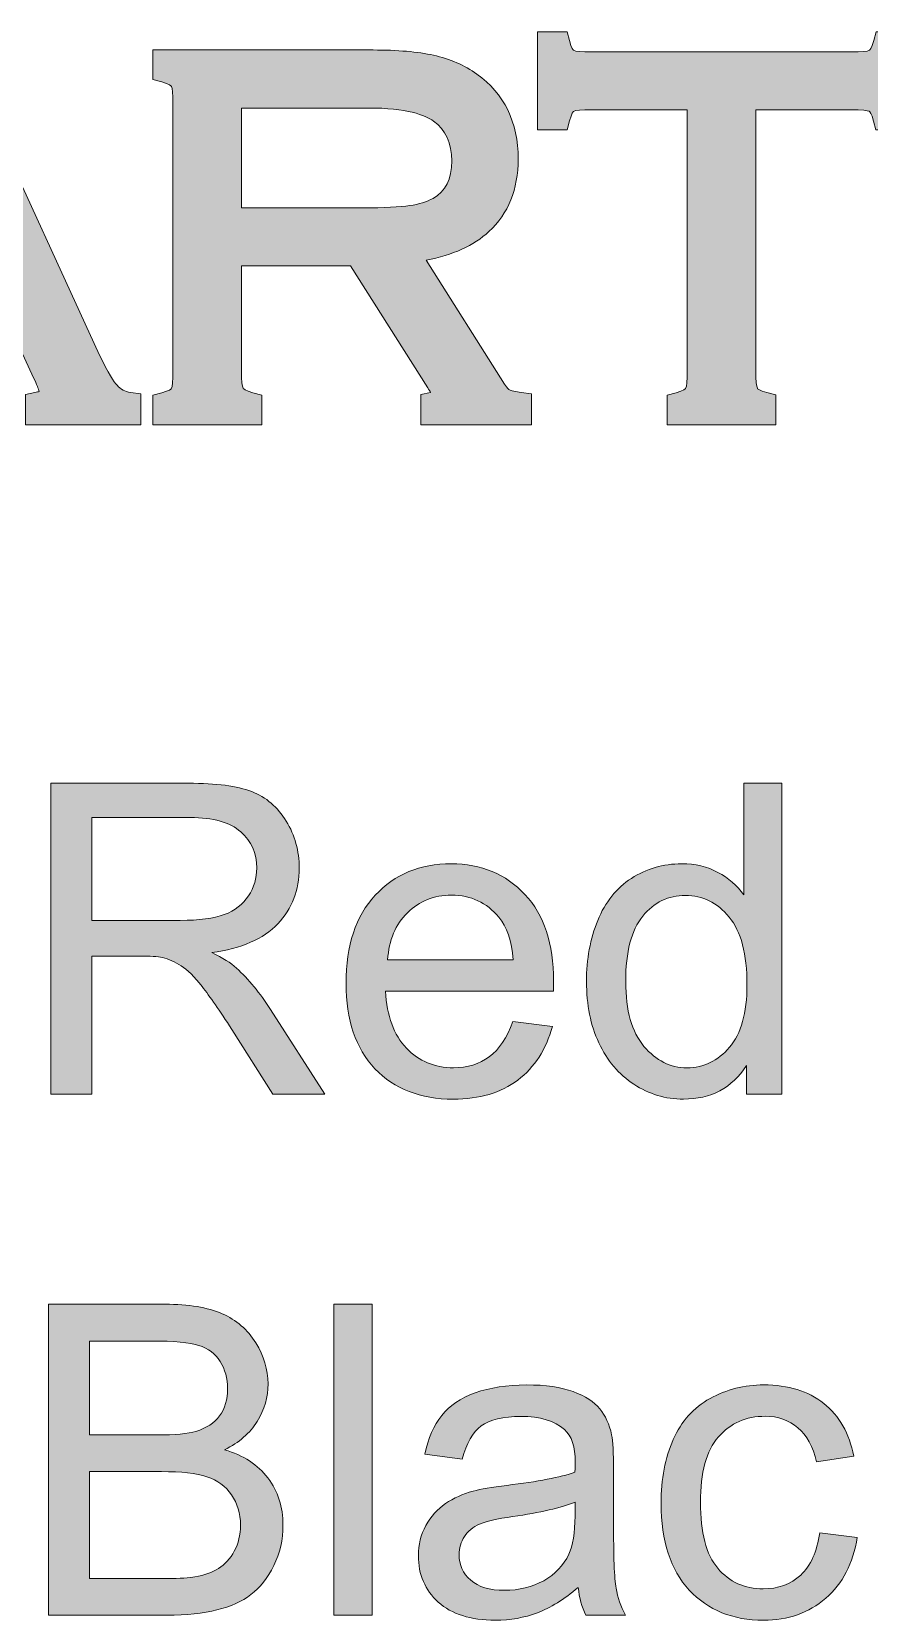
# Model space of a CAD drawing. Header units: inches. Extents: x 1117 to 1992, y -2324 to -585.
# Drawn here: x 1560.89 to 1578.39, y -1661.68 to -1628.5 of the extents above; entities that cross this region are included whole.
import ezdxf

# ---------------------------------------------------------------- set-up
doc = ezdxf.new("R2010")
doc.units = ezdxf.units.IN
doc.header["$MEASUREMENT"] = 0
doc.layers.add('Layer 1', color=7, linetype='Continuous')

# ---------------------------------------------------------------- blocks, each defined once
blk = doc.blocks.new('block 243')
at = {"layer": 'Layer 1', "true_color": 0x010101}
h = blk.add_hatch(color=18, dxfattribs=at)
h.dxf.hatch_style = 2
edge = h.paths.add_edge_path()
edge.add_spline(control_points=[(1578.479, -1628.685), (1578.436, -1628.848), (1578.393, -1628.884), (1578.392, -1628.884), (1578.392, -1628.885), (1578.341, -1628.918), (1578.158, -1628.918), (1578.158, -1628.918), (1572.445, -1628.918), (1572.445, -1628.918), (1572.262, -1628.918), (1572.211, -1628.885), (1572.21, -1628.884), (1572.21, -1628.884), (1572.167, -1628.848), (1572.124, -1628.685), (1572.124, -1628.685), (1572.075, -1628.499), (1572.075, -1628.499), (1572.075, -1628.499), (1571.456, -1628.499), (1571.456, -1628.499), (1571.456, -1628.499), (1571.456, -1630.55), (1571.456, -1630.55), (1571.456, -1630.55), (1572.076, -1630.55), (1572.076, -1630.55), (1572.076, -1630.55), (1572.125, -1630.362), (1572.125, -1630.362), (1572.167, -1630.201), (1572.209, -1630.164), (1572.209, -1630.164), (1572.21, -1630.164), (1572.26, -1630.131), (1572.445, -1630.131), (1572.445, -1630.131), (1574.584, -1630.131), (1574.584, -1630.131), (1574.584, -1630.131), (1574.584, -1635.718), (1574.584, -1635.718), (1574.584, -1635.901), (1574.548, -1635.951), (1574.548, -1635.951), (1574.548, -1635.951), (1574.513, -1635.996), (1574.351, -1636.039), (1574.351, -1636.039), (1574.165, -1636.088), (1574.165, -1636.088), (1574.165, -1636.088), (1574.165, -1636.707), (1574.165, -1636.707), (1574.165, -1636.707), (1576.438, -1636.707), (1576.438, -1636.707), (1576.438, -1636.707), (1576.438, -1636.087), (1576.438, -1636.087), (1576.438, -1636.087), (1576.25, -1636.038), (1576.25, -1636.038), (1576.09, -1635.997), (1576.055, -1635.955), (1576.054, -1635.955), (1576.054, -1635.955), (1576.019, -1635.903), (1576.019, -1635.718), (1576.019, -1635.718), (1576.019, -1630.131), (1576.019, -1630.131), (1576.019, -1630.131), (1578.158, -1630.131), (1578.158, -1630.131), (1578.341, -1630.131), (1578.392, -1630.166), (1578.393, -1630.166), (1578.394, -1630.167), (1578.437, -1630.201), (1578.478, -1630.364), (1578.478, -1630.364), (1578.527, -1630.55), (1578.527, -1630.55), (1578.527, -1630.55), (1579.147, -1630.55), (1579.147, -1630.55), (1579.147, -1630.55), (1579.147, -1628.499), (1579.147, -1628.499), (1579.147, -1628.499), (1578.528, -1628.499), (1578.528, -1628.499), (1578.528, -1628.499), (1578.479, -1628.685), (1578.479, -1628.685)], knot_values=[0, 0, 0, 0, 1, 1, 1, 2, 2, 2, 3, 3, 3, 4, 4, 4, 5, 5, 5, 6, 6, 6, 7, 7, 7, 8, 8, 8, 9, 9, 9, 10, 10, 10, 11, 11, 11, 12, 12, 12, 13, 13, 13, 14, 14, 14, 15, 15, 15, 16, 16, 16, 17, 17, 17, 18, 18, 18, 19, 19, 19, 20, 20, 20, 21, 21, 21, 22, 22, 22, 23, 23, 23, 24, 24, 24, 25, 25, 25, 26, 26, 26, 27, 27, 27, 28, 28, 28, 29, 29, 29, 30, 30, 30, 31, 31, 31, 32, 32, 32, 32], degree=3, periodic=1)
h = blk.add_hatch(color=18, dxfattribs=at)
h.dxf.hatch_style = 2
edge = h.paths.add_edge_path()
edge.add_spline(control_points=[(1562.672, -1635.885), (1562.605, -1635.811), (1562.488, -1635.642), (1562.307, -1635.254), (1562.307, -1635.254), (1559.977, -1630.183), (1559.977, -1630.183), (1559.761, -1629.707), (1559.734, -1629.591), (1559.731, -1629.603), (1559.731, -1629.603), (1559.758, -1629.574), (1559.869, -1629.549), (1559.869, -1629.549), (1560.066, -1629.506), (1560.066, -1629.506), (1560.066, -1629.506), (1560.066, -1628.878), (1560.066, -1628.878), (1560.066, -1628.878), (1557.439, -1628.878), (1557.439, -1628.878), (1557.439, -1628.878), (1557.439, -1629.518), (1557.439, -1629.518), (1557.439, -1629.518), (1557.65, -1629.552), (1557.65, -1629.552), (1557.731, -1629.565), (1557.765, -1629.586), (1557.766, -1629.587), (1557.766, -1629.598), (1557.761, -1629.707), (1557.587, -1630.084), (1557.587, -1630.084), (1555.158, -1635.361), (1555.158, -1635.361), (1555.003, -1635.704), (1554.906, -1635.847), (1554.852, -1635.907), (1554.791, -1635.972), (1554.704, -1636.015), (1554.584, -1636.035), (1554.584, -1636.035), (1554.377, -1636.072), (1554.377, -1636.072), (1554.377, -1636.072), (1554.377, -1636.709), (1554.377, -1636.709), (1554.377, -1636.709), (1556.683, -1636.709), (1556.683, -1636.709), (1556.683, -1636.709), (1556.683, -1636.09), (1556.683, -1636.09), (1556.683, -1636.09), (1556.498, -1636.04), (1556.498, -1636.04), (1556.368, -1636.005), (1556.341, -1635.968), (1556.342, -1635.968), (1556.342, -1635.966), (1556.344, -1635.907), (1556.425, -1635.73), (1556.425, -1635.73), (1556.911, -1634.647), (1556.911, -1634.647), (1556.911, -1634.647), (1560.434, -1634.647), (1560.434, -1634.647), (1560.434, -1634.647), (1560.93, -1635.728), (1560.93, -1635.728), (1560.997, -1635.876), (1561.03, -1635.964), (1561.048, -1636.012), (1561.027, -1636.019), (1560.998, -1636.029), (1560.958, -1636.037), (1560.958, -1636.037), (1560.76, -1636.079), (1560.76, -1636.079), (1560.76, -1636.079), (1560.76, -1636.708), (1560.76, -1636.708), (1560.76, -1636.708), (1563.167, -1636.708), (1563.167, -1636.708), (1563.167, -1636.708), (1563.167, -1636.066), (1563.167, -1636.066), (1563.167, -1636.066), (1562.954, -1636.034), (1562.954, -1636.034), (1562.837, -1636.016), (1562.746, -1635.968), (1562.672, -1635.885)], knot_values=[0, 0, 0, 0, 1, 1, 1, 2, 2, 2, 3, 3, 3, 4, 4, 4, 5, 5, 5, 6, 6, 6, 7, 7, 7, 8, 8, 8, 9, 9, 9, 10, 10, 10, 11, 11, 11, 12, 12, 12, 13, 13, 13, 14, 14, 14, 15, 15, 15, 16, 16, 16, 17, 17, 17, 18, 18, 18, 19, 19, 19, 20, 20, 20, 21, 21, 21, 22, 22, 22, 23, 23, 23, 24, 24, 24, 25, 25, 25, 26, 26, 26, 27, 27, 27, 28, 28, 28, 29, 29, 29, 30, 30, 30, 31, 31, 31, 32, 32, 32, 32], degree=3, periodic=1)
h.paths.add_polyline_path([(1558.686, -1630.701), (1559.903, -1633.433), (1557.455, -1633.433)])
h = blk.add_hatch(color=18, dxfattribs=at)
h.dxf.hatch_style = 2
edge = h.paths.add_edge_path()
edge.add_spline(control_points=[(1570.869, -1635.979), (1570.862, -1635.975), (1570.825, -1635.951), (1570.765, -1635.86), (1570.765, -1635.86), (1569.133, -1633.269), (1569.133, -1633.269), (1569.683, -1633.167), (1570.122, -1632.968), (1570.442, -1632.673), (1570.846, -1632.3), (1571.052, -1631.791), (1571.052, -1631.158), (1571.052, -1630.386), (1570.761, -1629.788), (1570.189, -1629.384), (1569.932, -1629.2), (1569.626, -1629.067), (1569.283, -1628.99), (1568.955, -1628.917), (1568.53, -1628.88), (1568.021, -1628.88), (1568.021, -1628.88), (1563.42, -1628.88), (1563.42, -1628.88), (1563.42, -1628.88), (1563.42, -1629.499), (1563.42, -1629.499), (1563.42, -1629.499), (1563.607, -1629.548), (1563.607, -1629.548), (1563.77, -1629.591), (1563.805, -1629.634), (1563.805, -1629.635), (1563.805, -1629.635), (1563.839, -1629.685), (1563.839, -1629.869), (1563.839, -1629.869), (1563.839, -1635.719), (1563.839, -1635.719), (1563.839, -1635.904), (1563.804, -1635.956), (1563.804, -1635.956), (1563.804, -1635.957), (1563.768, -1635.999), (1563.608, -1636.04), (1563.608, -1636.04), (1563.42, -1636.088), (1563.42, -1636.088), (1563.42, -1636.088), (1563.42, -1636.709), (1563.42, -1636.709), (1563.42, -1636.709), (1565.694, -1636.709), (1565.694, -1636.709), (1565.694, -1636.709), (1565.694, -1636.089), (1565.694, -1636.089), (1565.694, -1636.089), (1565.507, -1636.04), (1565.507, -1636.04), (1565.345, -1635.998), (1565.311, -1635.954), (1565.31, -1635.953), (1565.31, -1635.953), (1565.274, -1635.902), (1565.274, -1635.719), (1565.274, -1635.719), (1565.274, -1633.39), (1565.274, -1633.39), (1565.274, -1633.39), (1567.551, -1633.39), (1567.551, -1633.39), (1567.551, -1633.39), (1569.164, -1635.939), (1569.164, -1635.939), (1569.188, -1635.977), (1569.208, -1636.01), (1569.223, -1636.036), (1569.222, -1636.036), (1569.221, -1636.036), (1569.219, -1636.037), (1569.219, -1636.037), (1569.02, -1636.078), (1569.02, -1636.078), (1569.02, -1636.078), (1569.02, -1636.708), (1569.02, -1636.708), (1569.02, -1636.708), (1571.334, -1636.708), (1571.334, -1636.708), (1571.334, -1636.708), (1571.334, -1636.062), (1571.334, -1636.062), (1571.334, -1636.062), (1571.116, -1636.033), (1571.116, -1636.033), (1570.927, -1636.009), (1570.875, -1635.982), (1570.869, -1635.979)], knot_values=[0, 0, 0, 0, 1, 1, 1, 2, 2, 2, 3, 3, 3, 4, 4, 4, 5, 5, 5, 6, 6, 6, 7, 7, 7, 8, 8, 8, 9, 9, 9, 10, 10, 10, 11, 11, 11, 12, 12, 12, 13, 13, 13, 14, 14, 14, 15, 15, 15, 16, 16, 16, 17, 17, 17, 18, 18, 18, 19, 19, 19, 20, 20, 20, 21, 21, 21, 22, 22, 22, 23, 23, 23, 24, 24, 24, 25, 25, 25, 26, 26, 26, 27, 27, 27, 28, 28, 28, 29, 29, 29, 30, 30, 30, 31, 31, 31, 32, 32, 32, 33, 33, 33, 33], degree=3, periodic=1)
edge = h.paths.add_edge_path()
edge.add_spline(control_points=[(1565.274, -1630.092), (1565.274, -1630.092), (1567.917, -1630.092), (1567.917, -1630.092), (1568.731, -1630.092), (1569.109, -1630.241), (1569.283, -1630.366), (1569.539, -1630.55), (1569.663, -1630.821), (1569.663, -1631.197), (1569.663, -1631.583), (1569.539, -1631.831), (1569.274, -1631.979), (1569.144, -1632.051), (1568.98, -1632.103), (1568.787, -1632.131), (1568.575, -1632.162), (1568.247, -1632.177), (1567.812, -1632.177), (1567.812, -1632.177), (1565.274, -1632.177), (1565.274, -1632.177), (1565.274, -1632.177), (1565.274, -1630.092), (1565.274, -1630.092), (1565.274, -1630.092), (1565.274, -1630.092), (1565.274, -1630.092)], knot_values=[0, 0, 0, 0, 1, 1, 1, 2, 2, 2, 3, 3, 3, 4, 4, 4, 5, 5, 5, 6, 6, 6, 7, 7, 7, 8, 8, 8, 9, 9, 9, 9], degree=3, periodic=1)
at = {"layer": 'Layer 1', "lineweight": 0}
for points, knots in [([(1578.479, -1628.685), (1578.436, -1628.848), (1578.393, -1628.884), (1578.392, -1628.884), (1578.392, -1628.885), (1578.341, -1628.918), (1578.158, -1628.918), (1578.158, -1628.918), (1572.445, -1628.918), (1572.445, -1628.918), (1572.262, -1628.918), (1572.211, -1628.885), (1572.21, -1628.884), (1572.21, -1628.884), (1572.167, -1628.848), (1572.124, -1628.685), (1572.124, -1628.685), (1572.075, -1628.499), (1572.075, -1628.499), (1572.075, -1628.499), (1571.456, -1628.499), (1571.456, -1628.499), (1571.456, -1628.499), (1571.456, -1630.55), (1571.456, -1630.55), (1571.456, -1630.55), (1572.076, -1630.55), (1572.076, -1630.55), (1572.076, -1630.55), (1572.125, -1630.362), (1572.125, -1630.362), (1572.167, -1630.201), (1572.209, -1630.164), (1572.209, -1630.164), (1572.21, -1630.164), (1572.26, -1630.131), (1572.445, -1630.131), (1572.445, -1630.131), (1574.584, -1630.131), (1574.584, -1630.131), (1574.584, -1630.131), (1574.584, -1635.718), (1574.584, -1635.718), (1574.584, -1635.901), (1574.548, -1635.951), (1574.548, -1635.951), (1574.548, -1635.951), (1574.513, -1635.996), (1574.351, -1636.039), (1574.351, -1636.039), (1574.165, -1636.088), (1574.165, -1636.088), (1574.165, -1636.088), (1574.165, -1636.707), (1574.165, -1636.707), (1574.165, -1636.707), (1576.438, -1636.707), (1576.438, -1636.707), (1576.438, -1636.707), (1576.438, -1636.087), (1576.438, -1636.087), (1576.438, -1636.087), (1576.25, -1636.038), (1576.25, -1636.038), (1576.09, -1635.997), (1576.055, -1635.955), (1576.054, -1635.955), (1576.054, -1635.955), (1576.019, -1635.903), (1576.019, -1635.718), (1576.019, -1635.718), (1576.019, -1630.131), (1576.019, -1630.131), (1576.019, -1630.131), (1578.158, -1630.131), (1578.158, -1630.131), (1578.341, -1630.131), (1578.392, -1630.166), (1578.393, -1630.166), (1578.394, -1630.167), (1578.437, -1630.201), (1578.478, -1630.364), (1578.478, -1630.364), (1578.527, -1630.55), (1578.527, -1630.55), (1578.527, -1630.55), (1579.147, -1630.55), (1579.147, -1630.55), (1579.147, -1630.55), (1579.147, -1628.499), (1579.147, -1628.499), (1579.147, -1628.499), (1578.528, -1628.499), (1578.528, -1628.499), (1578.528, -1628.499), (1578.479, -1628.685), (1578.479, -1628.685)], [0, 0, 0, 0, 1, 1, 1, 2, 2, 2, 3, 3, 3, 4, 4, 4, 5, 5, 5, 6, 6, 6, 7, 7, 7, 8, 8, 8, 9, 9, 9, 10, 10, 10, 11, 11, 11, 12, 12, 12, 13, 13, 13, 14, 14, 14, 15, 15, 15, 16, 16, 16, 17, 17, 17, 18, 18, 18, 19, 19, 19, 20, 20, 20, 21, 21, 21, 22, 22, 22, 23, 23, 23, 24, 24, 24, 25, 25, 25, 26, 26, 26, 27, 27, 27, 28, 28, 28, 29, 29, 29, 30, 30, 30, 31, 31, 31, 32, 32, 32, 32]), ([(1562.672, -1635.885), (1562.605, -1635.811), (1562.488, -1635.642), (1562.307, -1635.254), (1562.307, -1635.254), (1559.977, -1630.183), (1559.977, -1630.183), (1559.761, -1629.707), (1559.734, -1629.591), (1559.731, -1629.603), (1559.731, -1629.603), (1559.758, -1629.574), (1559.869, -1629.549), (1559.869, -1629.549), (1560.066, -1629.506), (1560.066, -1629.506), (1560.066, -1629.506), (1560.066, -1628.878), (1560.066, -1628.878), (1560.066, -1628.878), (1557.439, -1628.878), (1557.439, -1628.878), (1557.439, -1628.878), (1557.439, -1629.518), (1557.439, -1629.518), (1557.439, -1629.518), (1557.65, -1629.552), (1557.65, -1629.552), (1557.731, -1629.565), (1557.765, -1629.586), (1557.766, -1629.587), (1557.766, -1629.598), (1557.761, -1629.707), (1557.587, -1630.084), (1557.587, -1630.084), (1555.158, -1635.361), (1555.158, -1635.361), (1555.003, -1635.704), (1554.906, -1635.847), (1554.852, -1635.907), (1554.791, -1635.972), (1554.704, -1636.015), (1554.584, -1636.035), (1554.584, -1636.035), (1554.377, -1636.072), (1554.377, -1636.072), (1554.377, -1636.072), (1554.377, -1636.709), (1554.377, -1636.709), (1554.377, -1636.709), (1556.683, -1636.709), (1556.683, -1636.709), (1556.683, -1636.709), (1556.683, -1636.09), (1556.683, -1636.09), (1556.683, -1636.09), (1556.498, -1636.04), (1556.498, -1636.04), (1556.368, -1636.005), (1556.341, -1635.968), (1556.342, -1635.968), (1556.342, -1635.966), (1556.344, -1635.907), (1556.425, -1635.73), (1556.425, -1635.73), (1556.911, -1634.647), (1556.911, -1634.647), (1556.911, -1634.647), (1560.434, -1634.647), (1560.434, -1634.647), (1560.434, -1634.647), (1560.93, -1635.728), (1560.93, -1635.728), (1560.997, -1635.876), (1561.03, -1635.964), (1561.048, -1636.012), (1561.027, -1636.019), (1560.998, -1636.029), (1560.958, -1636.037), (1560.958, -1636.037), (1560.76, -1636.079), (1560.76, -1636.079), (1560.76, -1636.079), (1560.76, -1636.708), (1560.76, -1636.708), (1560.76, -1636.708), (1563.167, -1636.708), (1563.167, -1636.708), (1563.167, -1636.708), (1563.167, -1636.066), (1563.167, -1636.066), (1563.167, -1636.066), (1562.954, -1636.034), (1562.954, -1636.034), (1562.837, -1636.016), (1562.746, -1635.968), (1562.672, -1635.885)], [0, 0, 0, 0, 1, 1, 1, 2, 2, 2, 3, 3, 3, 4, 4, 4, 5, 5, 5, 6, 6, 6, 7, 7, 7, 8, 8, 8, 9, 9, 9, 10, 10, 10, 11, 11, 11, 12, 12, 12, 13, 13, 13, 14, 14, 14, 15, 15, 15, 16, 16, 16, 17, 17, 17, 18, 18, 18, 19, 19, 19, 20, 20, 20, 21, 21, 21, 22, 22, 22, 23, 23, 23, 24, 24, 24, 25, 25, 25, 26, 26, 26, 27, 27, 27, 28, 28, 28, 29, 29, 29, 30, 30, 30, 31, 31, 31, 32, 32, 32, 32]), ([(1570.869, -1635.979), (1570.862, -1635.975), (1570.825, -1635.951), (1570.765, -1635.86), (1570.765, -1635.86), (1569.133, -1633.269), (1569.133, -1633.269), (1569.683, -1633.167), (1570.122, -1632.968), (1570.442, -1632.673), (1570.846, -1632.3), (1571.052, -1631.791), (1571.052, -1631.158), (1571.052, -1630.386), (1570.761, -1629.788), (1570.189, -1629.384), (1569.932, -1629.2), (1569.626, -1629.067), (1569.283, -1628.99), (1568.955, -1628.917), (1568.53, -1628.88), (1568.021, -1628.88), (1568.021, -1628.88), (1563.42, -1628.88), (1563.42, -1628.88), (1563.42, -1628.88), (1563.42, -1629.499), (1563.42, -1629.499), (1563.42, -1629.499), (1563.607, -1629.548), (1563.607, -1629.548), (1563.77, -1629.591), (1563.805, -1629.634), (1563.805, -1629.635), (1563.805, -1629.635), (1563.839, -1629.685), (1563.839, -1629.869), (1563.839, -1629.869), (1563.839, -1635.719), (1563.839, -1635.719), (1563.839, -1635.904), (1563.804, -1635.956), (1563.804, -1635.956), (1563.804, -1635.957), (1563.768, -1635.999), (1563.608, -1636.04), (1563.608, -1636.04), (1563.42, -1636.088), (1563.42, -1636.088), (1563.42, -1636.088), (1563.42, -1636.709), (1563.42, -1636.709), (1563.42, -1636.709), (1565.694, -1636.709), (1565.694, -1636.709), (1565.694, -1636.709), (1565.694, -1636.089), (1565.694, -1636.089), (1565.694, -1636.089), (1565.507, -1636.04), (1565.507, -1636.04), (1565.345, -1635.998), (1565.311, -1635.954), (1565.31, -1635.953), (1565.31, -1635.953), (1565.274, -1635.902), (1565.274, -1635.719), (1565.274, -1635.719), (1565.274, -1633.39), (1565.274, -1633.39), (1565.274, -1633.39), (1567.551, -1633.39), (1567.551, -1633.39), (1567.551, -1633.39), (1569.164, -1635.939), (1569.164, -1635.939), (1569.188, -1635.977), (1569.208, -1636.01), (1569.223, -1636.036), (1569.222, -1636.036), (1569.221, -1636.036), (1569.219, -1636.037), (1569.219, -1636.037), (1569.02, -1636.078), (1569.02, -1636.078), (1569.02, -1636.078), (1569.02, -1636.708), (1569.02, -1636.708), (1569.02, -1636.708), (1571.334, -1636.708), (1571.334, -1636.708), (1571.334, -1636.708), (1571.334, -1636.062), (1571.334, -1636.062), (1571.334, -1636.062), (1571.116, -1636.033), (1571.116, -1636.033), (1570.927, -1636.009), (1570.875, -1635.982), (1570.869, -1635.979)], [0, 0, 0, 0, 1, 1, 1, 2, 2, 2, 3, 3, 3, 4, 4, 4, 5, 5, 5, 6, 6, 6, 7, 7, 7, 8, 8, 8, 9, 9, 9, 10, 10, 10, 11, 11, 11, 12, 12, 12, 13, 13, 13, 14, 14, 14, 15, 15, 15, 16, 16, 16, 17, 17, 17, 18, 18, 18, 19, 19, 19, 20, 20, 20, 21, 21, 21, 22, 22, 22, 23, 23, 23, 24, 24, 24, 25, 25, 25, 26, 26, 26, 27, 27, 27, 28, 28, 28, 29, 29, 29, 30, 30, 30, 31, 31, 31, 32, 32, 32, 33, 33, 33, 33]), ([(1565.274, -1630.092), (1565.274, -1630.092), (1567.917, -1630.092), (1567.917, -1630.092), (1568.731, -1630.092), (1569.109, -1630.241), (1569.283, -1630.366), (1569.539, -1630.55), (1569.663, -1630.821), (1569.663, -1631.197), (1569.663, -1631.583), (1569.539, -1631.831), (1569.274, -1631.979), (1569.144, -1632.051), (1568.98, -1632.103), (1568.787, -1632.131), (1568.575, -1632.162), (1568.247, -1632.177), (1567.812, -1632.177), (1567.812, -1632.177), (1565.274, -1632.177), (1565.274, -1632.177), (1565.274, -1632.177), (1565.274, -1630.092), (1565.274, -1630.092), (1565.274, -1630.092), (1565.274, -1630.092), (1565.274, -1630.092)], [0, 0, 0, 0, 1, 1, 1, 2, 2, 2, 3, 3, 3, 4, 4, 4, 5, 5, 5, 6, 6, 6, 7, 7, 7, 8, 8, 8, 9, 9, 9, 9])]:
    blk.add_open_spline(points, degree=3, knots=knots, dxfattribs=at)
blk = doc.blocks.new('block 244')
at = {"layer": 'Layer 1', "true_color": 0x010101}
h = blk.add_hatch(color=18, dxfattribs=at)
h.dxf.hatch_style = 2
edge = h.paths.add_edge_path()
edge.add_spline(control_points=[(1561.287, -1650.69), (1561.287, -1650.69), (1561.287, -1644.197), (1561.287, -1644.197), (1561.287, -1644.197), (1564.166, -1644.197), (1564.166, -1644.197), (1564.744, -1644.197), (1565.185, -1644.256), (1565.485, -1644.372), (1565.787, -1644.488), (1566.027, -1644.694), (1566.208, -1644.99), (1566.388, -1645.285), (1566.478, -1645.612), (1566.478, -1645.968), (1566.478, -1646.429), (1566.329, -1646.817), (1566.031, -1647.133), (1565.731, -1647.449), (1565.272, -1647.65), (1564.649, -1647.735), (1564.876, -1647.845), (1565.049, -1647.952), (1565.167, -1648.059), (1565.418, -1648.289), (1565.656, -1648.578), (1565.88, -1648.923), (1565.88, -1648.923), (1567.01, -1650.69), (1567.01, -1650.69), (1567.01, -1650.69), (1565.929, -1650.69), (1565.929, -1650.69), (1565.929, -1650.69), (1565.069, -1649.339), (1565.069, -1649.339), (1564.818, -1648.949), (1564.611, -1648.651), (1564.449, -1648.445), (1564.287, -1648.238), (1564.141, -1648.093), (1564.013, -1648.011), (1563.885, -1647.928), (1563.755, -1647.872), (1563.622, -1647.838), (1563.524, -1647.817), (1563.364, -1647.807), (1563.143, -1647.807), (1563.143, -1647.807), (1562.147, -1647.807), (1562.147, -1647.807), (1562.147, -1647.807), (1562.147, -1650.69), (1562.147, -1650.69), (1562.147, -1650.69), (1561.287, -1650.69), (1561.287, -1650.69), (1561.287, -1650.69), (1561.287, -1650.69), (1561.287, -1650.69)], knot_values=[0, 0, 0, 0, 1, 1, 1, 2, 2, 2, 3, 3, 3, 4, 4, 4, 5, 5, 5, 6, 6, 6, 7, 7, 7, 8, 8, 8, 9, 9, 9, 10, 10, 10, 11, 11, 11, 12, 12, 12, 13, 13, 13, 14, 14, 14, 15, 15, 15, 16, 16, 16, 17, 17, 17, 18, 18, 18, 19, 19, 19, 20, 20, 20, 20], degree=3, periodic=1)
edge = h.paths.add_edge_path()
edge.add_spline(control_points=[(1562.145, -1647.063), (1562.145, -1647.063), (1563.992, -1647.063), (1563.992, -1647.063), (1564.385, -1647.063), (1564.692, -1647.022), (1564.913, -1646.941), (1565.135, -1646.86), (1565.303, -1646.729), (1565.418, -1646.551), (1565.533, -1646.373), (1565.591, -1646.178), (1565.591, -1645.969), (1565.591, -1645.662), (1565.479, -1645.41), (1565.256, -1645.212), (1565.033, -1645.014), (1564.681, -1644.915), (1564.2, -1644.915), (1564.2, -1644.915), (1562.145, -1644.915), (1562.145, -1644.915), (1562.145, -1644.915), (1562.145, -1647.063), (1562.145, -1647.063), (1562.145, -1647.063), (1562.145, -1647.063), (1562.145, -1647.063)], knot_values=[0, 0, 0, 0, 1, 1, 1, 2, 2, 2, 3, 3, 3, 4, 4, 4, 5, 5, 5, 6, 6, 6, 7, 7, 7, 8, 8, 8, 9, 9, 9, 9], degree=3, periodic=1)
h = blk.add_hatch(color=18, dxfattribs=at)
h.dxf.hatch_style = 2
edge = h.paths.add_edge_path()
edge.add_spline(control_points=[(1575.819, -1650.69), (1575.819, -1650.69), (1575.819, -1650.096), (1575.819, -1650.096), (1575.52, -1650.563), (1575.081, -1650.796), (1574.503, -1650.796), (1574.128, -1650.796), (1573.783, -1650.693), (1573.469, -1650.485), (1573.153, -1650.279), (1572.911, -1649.991), (1572.738, -1649.62), (1572.565, -1649.249), (1572.479, -1648.823), (1572.479, -1648.342), (1572.479, -1647.873), (1572.558, -1647.447), (1572.714, -1647.064), (1572.87, -1646.682), (1573.105, -1646.389), (1573.418, -1646.185), (1573.731, -1645.982), (1574.081, -1645.88), (1574.468, -1645.88), (1574.752, -1645.88), (1575.004, -1645.939), (1575.225, -1646.059), (1575.446, -1646.179), (1575.626, -1646.334), (1575.766, -1646.527), (1575.766, -1646.527), (1575.766, -1644.197), (1575.766, -1644.197), (1575.766, -1644.197), (1576.558, -1644.197), (1576.558, -1644.197), (1576.558, -1644.197), (1576.558, -1650.69), (1576.558, -1650.69), (1576.558, -1650.69), (1575.819, -1650.69), (1575.819, -1650.69), (1575.819, -1650.69), (1575.819, -1650.69), (1575.819, -1650.69)], knot_values=[0, 0, 0, 0, 1, 1, 1, 2, 2, 2, 3, 3, 3, 4, 4, 4, 5, 5, 5, 6, 6, 6, 7, 7, 7, 8, 8, 8, 9, 9, 9, 10, 10, 10, 11, 11, 11, 12, 12, 12, 13, 13, 13, 14, 14, 14, 15, 15, 15, 15], degree=3, periodic=1)
edge = h.paths.add_edge_path()
edge.add_spline(control_points=[(1573.299, -1648.343), (1573.299, -1648.945), (1573.426, -1649.395), (1573.68, -1649.694), (1573.934, -1649.992), (1574.233, -1650.141), (1574.579, -1650.141), (1574.927, -1650.141), (1575.223, -1649.999), (1575.467, -1649.714), (1575.71, -1649.429), (1575.832, -1648.994), (1575.832, -1648.41), (1575.832, -1647.766), (1575.708, -1647.293), (1575.46, -1646.992), (1575.212, -1646.691), (1574.906, -1646.54), (1574.544, -1646.54), (1574.19, -1646.54), (1573.893, -1646.685), (1573.655, -1646.974), (1573.417, -1647.263), (1573.299, -1647.72), (1573.299, -1648.343)], knot_values=[0, 0, 0, 0, 1, 1, 1, 2, 2, 2, 3, 3, 3, 4, 4, 4, 5, 5, 5, 6, 6, 6, 7, 7, 7, 8, 8, 8, 8], degree=3, periodic=1)
h = blk.add_hatch(color=18, dxfattribs=at)
h.dxf.hatch_style = 2
edge = h.paths.add_edge_path()
edge.add_spline(control_points=[(1570.942, -1649.175), (1570.942, -1649.175), (1571.766, -1649.277), (1571.766, -1649.277), (1571.636, -1649.758), (1571.395, -1650.132), (1571.044, -1650.397), (1570.693, -1650.664), (1570.243, -1650.797), (1569.697, -1650.797), (1569.009, -1650.797), (1568.464, -1650.584), (1568.061, -1650.16), (1567.657, -1649.737), (1567.456, -1649.143), (1567.456, -1648.378), (1567.456, -1647.587), (1567.659, -1646.972), (1568.067, -1646.535), (1568.474, -1646.098), (1569.003, -1645.88), (1569.653, -1645.88), (1570.282, -1645.88), (1570.795, -1646.094), (1571.194, -1646.522), (1571.593, -1646.95), (1571.791, -1647.552), (1571.791, -1648.329), (1571.791, -1648.376), (1571.79, -1648.447), (1571.787, -1648.542), (1571.787, -1648.542), (1568.279, -1648.542), (1568.279, -1648.542), (1568.308, -1649.059), (1568.455, -1649.454), (1568.718, -1649.729), (1568.98, -1650.004), (1569.308, -1650.141), (1569.701, -1650.141), (1569.993, -1650.141), (1570.242, -1650.064), (1570.449, -1649.911), (1570.656, -1649.757), (1570.821, -1649.512), (1570.942, -1649.175)], knot_values=[0, 0, 0, 0, 1, 1, 1, 2, 2, 2, 3, 3, 3, 4, 4, 4, 5, 5, 5, 6, 6, 6, 7, 7, 7, 8, 8, 8, 9, 9, 9, 10, 10, 10, 11, 11, 11, 12, 12, 12, 13, 13, 13, 14, 14, 14, 15, 15, 15, 15], degree=3, periodic=1)
edge = h.paths.add_edge_path()
edge.add_spline(control_points=[(1568.325, -1647.887), (1568.325, -1647.887), (1570.95, -1647.887), (1570.95, -1647.887), (1570.915, -1647.491), (1570.814, -1647.194), (1570.649, -1646.997), (1570.394, -1646.689), (1570.066, -1646.536), (1569.66, -1646.536), (1569.295, -1646.536), (1568.987, -1646.658), (1568.738, -1646.903), (1568.489, -1647.148), (1568.351, -1647.476), (1568.325, -1647.887)], knot_values=[0, 0, 0, 0, 1, 1, 1, 2, 2, 2, 3, 3, 3, 4, 4, 4, 5, 5, 5, 5], degree=3, periodic=1)
h = blk.add_hatch(color=18, dxfattribs=at)
h.dxf.hatch_style = 2
edge = h.paths.add_edge_path()
edge.add_spline(control_points=[(1561.238, -1661.575), (1561.238, -1661.575), (1561.238, -1655.082), (1561.238, -1655.082), (1561.238, -1655.082), (1563.673, -1655.082), (1563.673, -1655.082), (1564.169, -1655.082), (1564.567, -1655.148), (1564.867, -1655.279), (1565.167, -1655.41), (1565.402, -1655.613), (1565.571, -1655.886), (1565.741, -1656.159), (1565.827, -1656.445), (1565.827, -1656.743), (1565.827, -1657.021), (1565.751, -1657.282), (1565.6, -1657.528), (1565.449, -1657.773), (1565.223, -1657.971), (1564.918, -1658.121), (1565.31, -1658.237), (1565.612, -1658.433), (1565.823, -1658.71), (1566.034, -1658.988), (1566.139, -1659.316), (1566.139, -1659.694), (1566.139, -1659.998), (1566.075, -1660.281), (1565.947, -1660.542), (1565.818, -1660.803), (1565.66, -1661.005), (1565.47, -1661.146), (1565.282, -1661.288), (1565.045, -1661.395), (1564.759, -1661.467), (1564.474, -1661.539), (1564.125, -1661.576), (1563.712, -1661.576), (1563.712, -1661.576), (1561.237, -1661.576), (1561.237, -1661.576), (1561.237, -1661.576), (1561.237, -1661.575), (1561.237, -1661.575), (1561.237, -1661.575), (1561.238, -1661.575), (1561.238, -1661.575)], knot_values=[0, 0, 0, 0, 1, 1, 1, 2, 2, 2, 3, 3, 3, 4, 4, 4, 5, 5, 5, 6, 6, 6, 7, 7, 7, 8, 8, 8, 9, 9, 9, 10, 10, 10, 11, 11, 11, 12, 12, 12, 13, 13, 13, 14, 14, 14, 15, 15, 15, 16, 16, 16, 16], degree=3, periodic=1)
edge = h.paths.add_edge_path()
edge.add_spline(control_points=[(1562.097, -1657.811), (1562.097, -1657.811), (1563.501, -1657.811), (1563.501, -1657.811), (1563.881, -1657.811), (1564.155, -1657.785), (1564.32, -1657.736), (1564.538, -1657.67), (1564.703, -1657.563), (1564.814, -1657.412), (1564.924, -1657.261), (1564.98, -1657.073), (1564.98, -1656.845), (1564.98, -1656.63), (1564.929, -1656.44), (1564.826, -1656.276), (1564.723, -1656.112), (1564.575, -1656.001), (1564.382, -1655.94), (1564.191, -1655.879), (1563.861, -1655.849), (1563.394, -1655.849), (1563.394, -1655.849), (1562.097, -1655.849), (1562.097, -1655.849), (1562.097, -1655.849), (1562.097, -1657.811), (1562.097, -1657.811), (1562.097, -1657.811), (1562.097, -1657.811), (1562.097, -1657.811)], knot_values=[0, 0, 0, 0, 1, 1, 1, 2, 2, 2, 3, 3, 3, 4, 4, 4, 5, 5, 5, 6, 6, 6, 7, 7, 7, 8, 8, 8, 9, 9, 9, 10, 10, 10, 10], degree=3, periodic=1)
edge = h.paths.add_edge_path()
edge.add_spline(control_points=[(1562.097, -1660.809), (1562.097, -1660.809), (1563.714, -1660.809), (1563.714, -1660.809), (1563.992, -1660.809), (1564.186, -1660.799), (1564.299, -1660.778), (1564.496, -1660.742), (1564.662, -1660.683), (1564.794, -1660.601), (1564.927, -1660.518), (1565.037, -1660.398), (1565.122, -1660.24), (1565.208, -1660.082), (1565.251, -1659.9), (1565.251, -1659.693), (1565.251, -1659.45), (1565.188, -1659.24), (1565.065, -1659.062), (1564.942, -1658.883), (1564.769, -1658.758), (1564.549, -1658.686), (1564.329, -1658.613), (1564.012, -1658.577), (1563.599, -1658.577), (1563.599, -1658.577), (1562.097, -1658.577), (1562.097, -1658.577), (1562.097, -1658.577), (1562.097, -1660.809), (1562.097, -1660.809), (1562.097, -1660.809), (1562.097, -1660.809), (1562.097, -1660.809)], knot_values=[0, 0, 0, 0, 1, 1, 1, 2, 2, 2, 3, 3, 3, 4, 4, 4, 5, 5, 5, 6, 6, 6, 7, 7, 7, 8, 8, 8, 9, 9, 9, 10, 10, 10, 11, 11, 11, 11], degree=3, periodic=1)
h = blk.add_hatch(color=18, dxfattribs=at)
h.dxf.hatch_style = 2
h.paths.add_polyline_path([(1567.203, -1661.575), (1567.203, -1655.082), (1568.001, -1655.082), (1568.001, -1661.575), (1567.203, -1661.575)])
h = blk.add_hatch(color=18, dxfattribs=at)
h.dxf.hatch_style = 2
edge = h.paths.add_edge_path()
edge.add_spline(control_points=[(1572.306, -1660.995), (1572.011, -1661.246), (1571.726, -1661.423), (1571.454, -1661.527), (1571.181, -1661.63), (1570.887, -1661.681), (1570.575, -1661.681), (1570.058, -1661.681), (1569.661, -1661.555), (1569.383, -1661.303), (1569.106, -1661.05), (1568.967, -1660.728), (1568.967, -1660.334), (1568.967, -1660.105), (1569.018, -1659.895), (1569.124, -1659.704), (1569.228, -1659.514), (1569.366, -1659.36), (1569.535, -1659.245), (1569.705, -1659.131), (1569.896, -1659.044), (1570.109, -1658.984), (1570.265, -1658.943), (1570.502, -1658.903), (1570.818, -1658.864), (1571.461, -1658.787), (1571.935, -1658.696), (1572.239, -1658.59), (1572.242, -1658.48), (1572.245, -1658.412), (1572.245, -1658.382), (1572.245, -1658.058), (1572.169, -1657.829), (1572.018, -1657.696), (1571.814, -1657.515), (1571.512, -1657.425), (1571.11, -1657.425), (1570.735, -1657.425), (1570.458, -1657.491), (1570.28, -1657.623), (1570.101, -1657.754), (1569.969, -1657.987), (1569.883, -1658.32), (1569.883, -1658.32), (1569.104, -1658.214), (1569.104, -1658.214), (1569.175, -1657.881), (1569.291, -1657.611), (1569.454, -1657.406), (1569.616, -1657.201), (1569.851, -1657.043), (1570.157, -1656.932), (1570.464, -1656.821), (1570.821, -1656.766), (1571.225, -1656.766), (1571.626, -1656.766), (1571.953, -1656.813), (1572.204, -1656.907), (1572.455, -1657.002), (1572.638, -1657.12), (1572.756, -1657.264), (1572.874, -1657.407), (1572.957, -1657.588), (1573.004, -1657.806), (1573.031, -1657.943), (1573.044, -1658.187), (1573.044, -1658.542), (1573.044, -1658.542), (1573.044, -1659.605), (1573.044, -1659.605), (1573.044, -1660.346), (1573.061, -1660.815), (1573.096, -1661.01), (1573.13, -1661.207), (1573.196, -1661.396), (1573.297, -1661.576), (1573.297, -1661.576), (1572.465, -1661.576), (1572.465, -1661.576), (1572.383, -1661.41), (1572.33, -1661.216), (1572.306, -1660.995)], knot_values=[0, 0, 0, 0, 1, 1, 1, 2, 2, 2, 3, 3, 3, 4, 4, 4, 5, 5, 5, 6, 6, 6, 7, 7, 7, 8, 8, 8, 9, 9, 9, 10, 10, 10, 11, 11, 11, 12, 12, 12, 13, 13, 13, 14, 14, 14, 15, 15, 15, 16, 16, 16, 17, 17, 17, 18, 18, 18, 19, 19, 19, 20, 20, 20, 21, 21, 21, 22, 22, 22, 23, 23, 23, 24, 24, 24, 25, 25, 25, 26, 26, 26, 27, 27, 27, 27], degree=3, periodic=1)
edge = h.paths.add_edge_path()
edge.add_spline(control_points=[(1572.24, -1659.214), (1571.951, -1659.333), (1571.516, -1659.433), (1570.938, -1659.516), (1570.61, -1659.563), (1570.378, -1659.617), (1570.242, -1659.675), (1570.107, -1659.734), (1570.002, -1659.821), (1569.928, -1659.934), (1569.854, -1660.048), (1569.817, -1660.174), (1569.817, -1660.312), (1569.817, -1660.525), (1569.898, -1660.702), (1570.06, -1660.844), (1570.221, -1660.986), (1570.456, -1661.057), (1570.766, -1661.057), (1571.073, -1661.057), (1571.346, -1660.99), (1571.585, -1660.856), (1571.824, -1660.721), (1572, -1660.538), (1572.111, -1660.304), (1572.197, -1660.124), (1572.24, -1659.858), (1572.24, -1659.507), (1572.24, -1659.507), (1572.24, -1659.214), (1572.24, -1659.214), (1572.24, -1659.214), (1572.24, -1659.214), (1572.24, -1659.214)], knot_values=[0, 0, 0, 0, 1, 1, 1, 2, 2, 2, 3, 3, 3, 4, 4, 4, 5, 5, 5, 6, 6, 6, 7, 7, 7, 8, 8, 8, 9, 9, 9, 10, 10, 10, 11, 11, 11, 11], degree=3, periodic=1)
h = blk.add_hatch(color=18, dxfattribs=at)
h.dxf.hatch_style = 2
edge = h.paths.add_edge_path()
edge.add_spline(control_points=[(1577.351, -1659.853), (1577.351, -1659.853), (1578.135, -1659.954), (1578.135, -1659.954), (1578.049, -1660.494), (1577.83, -1660.917), (1577.477, -1661.223), (1577.124, -1661.529), (1576.691, -1661.682), (1576.177, -1661.682), (1575.533, -1661.682), (1575.016, -1661.471), (1574.625, -1661.051), (1574.235, -1660.63), (1574.038, -1660.028), (1574.038, -1659.241), (1574.038, -1658.734), (1574.122, -1658.289), (1574.29, -1657.908), (1574.46, -1657.527), (1574.715, -1657.241), (1575.06, -1657.051), (1575.404, -1656.861), (1575.778, -1656.765), (1576.183, -1656.765), (1576.693, -1656.765), (1577.111, -1656.894), (1577.436, -1657.153), (1577.761, -1657.411), (1577.97, -1657.778), (1578.061, -1658.254), (1578.061, -1658.254), (1577.286, -1658.373), (1577.286, -1658.373), (1577.212, -1658.057), (1577.081, -1657.82), (1576.894, -1657.66), (1576.707, -1657.501), (1576.479, -1657.421), (1576.214, -1657.421), (1575.813, -1657.421), (1575.486, -1657.564), (1575.236, -1657.853), (1574.984, -1658.14), (1574.859, -1658.596), (1574.859, -1659.22), (1574.859, -1659.851), (1574.98, -1660.311), (1575.222, -1660.596), (1575.465, -1660.883), (1575.78, -1661.027), (1576.17, -1661.027), (1576.484, -1661.027), (1576.745, -1660.93), (1576.955, -1660.739), (1577.162, -1660.546), (1577.295, -1660.251), (1577.351, -1659.853)], knot_values=[0, 0, 0, 0, 1, 1, 1, 2, 2, 2, 3, 3, 3, 4, 4, 4, 5, 5, 5, 6, 6, 6, 7, 7, 7, 8, 8, 8, 9, 9, 9, 10, 10, 10, 11, 11, 11, 12, 12, 12, 13, 13, 13, 14, 14, 14, 15, 15, 15, 16, 16, 16, 17, 17, 17, 18, 18, 18, 19, 19, 19, 19], degree=3, periodic=1)
at = {"layer": 'Layer 1', "lineweight": 0}
blk.add_lwpolyline([(1567.203, -1661.575), (1567.203, -1655.082), (1568.001, -1655.082), (1568.001, -1661.575), (1567.203, -1661.575), (1567.203, -1661.575)], dxfattribs=at)
for points, knots in [([(1561.287, -1650.69), (1561.287, -1650.69), (1561.287, -1644.197), (1561.287, -1644.197), (1561.287, -1644.197), (1564.166, -1644.197), (1564.166, -1644.197), (1564.744, -1644.197), (1565.185, -1644.256), (1565.485, -1644.372), (1565.787, -1644.488), (1566.027, -1644.694), (1566.208, -1644.99), (1566.388, -1645.285), (1566.478, -1645.612), (1566.478, -1645.968), (1566.478, -1646.429), (1566.329, -1646.817), (1566.031, -1647.133), (1565.731, -1647.449), (1565.272, -1647.65), (1564.649, -1647.735), (1564.876, -1647.845), (1565.049, -1647.952), (1565.167, -1648.059), (1565.418, -1648.289), (1565.656, -1648.578), (1565.88, -1648.923), (1565.88, -1648.923), (1567.01, -1650.69), (1567.01, -1650.69), (1567.01, -1650.69), (1565.929, -1650.69), (1565.929, -1650.69), (1565.929, -1650.69), (1565.069, -1649.339), (1565.069, -1649.339), (1564.818, -1648.949), (1564.611, -1648.651), (1564.449, -1648.445), (1564.287, -1648.238), (1564.141, -1648.093), (1564.013, -1648.011), (1563.885, -1647.928), (1563.755, -1647.872), (1563.622, -1647.838), (1563.524, -1647.817), (1563.364, -1647.807), (1563.143, -1647.807), (1563.143, -1647.807), (1562.147, -1647.807), (1562.147, -1647.807), (1562.147, -1647.807), (1562.147, -1650.69), (1562.147, -1650.69), (1562.147, -1650.69), (1561.287, -1650.69), (1561.287, -1650.69), (1561.287, -1650.69), (1561.287, -1650.69), (1561.287, -1650.69)], [0, 0, 0, 0, 1, 1, 1, 2, 2, 2, 3, 3, 3, 4, 4, 4, 5, 5, 5, 6, 6, 6, 7, 7, 7, 8, 8, 8, 9, 9, 9, 10, 10, 10, 11, 11, 11, 12, 12, 12, 13, 13, 13, 14, 14, 14, 15, 15, 15, 16, 16, 16, 17, 17, 17, 18, 18, 18, 19, 19, 19, 20, 20, 20, 20]), ([(1575.819, -1650.69), (1575.819, -1650.69), (1575.819, -1650.096), (1575.819, -1650.096), (1575.52, -1650.563), (1575.081, -1650.796), (1574.503, -1650.796), (1574.128, -1650.796), (1573.783, -1650.693), (1573.469, -1650.485), (1573.153, -1650.279), (1572.911, -1649.991), (1572.738, -1649.62), (1572.565, -1649.249), (1572.479, -1648.823), (1572.479, -1648.342), (1572.479, -1647.873), (1572.558, -1647.447), (1572.714, -1647.064), (1572.87, -1646.682), (1573.105, -1646.389), (1573.418, -1646.185), (1573.731, -1645.982), (1574.081, -1645.88), (1574.468, -1645.88), (1574.752, -1645.88), (1575.004, -1645.939), (1575.225, -1646.059), (1575.446, -1646.179), (1575.626, -1646.334), (1575.766, -1646.527), (1575.766, -1646.527), (1575.766, -1644.197), (1575.766, -1644.197), (1575.766, -1644.197), (1576.558, -1644.197), (1576.558, -1644.197), (1576.558, -1644.197), (1576.558, -1650.69), (1576.558, -1650.69), (1576.558, -1650.69), (1575.819, -1650.69), (1575.819, -1650.69), (1575.819, -1650.69), (1575.819, -1650.69), (1575.819, -1650.69)], [0, 0, 0, 0, 1, 1, 1, 2, 2, 2, 3, 3, 3, 4, 4, 4, 5, 5, 5, 6, 6, 6, 7, 7, 7, 8, 8, 8, 9, 9, 9, 10, 10, 10, 11, 11, 11, 12, 12, 12, 13, 13, 13, 14, 14, 14, 15, 15, 15, 15]), ([(1562.145, -1647.063), (1562.145, -1647.063), (1563.992, -1647.063), (1563.992, -1647.063), (1564.385, -1647.063), (1564.692, -1647.022), (1564.913, -1646.941), (1565.135, -1646.86), (1565.303, -1646.729), (1565.418, -1646.551), (1565.533, -1646.373), (1565.591, -1646.178), (1565.591, -1645.969), (1565.591, -1645.662), (1565.479, -1645.41), (1565.256, -1645.212), (1565.033, -1645.014), (1564.681, -1644.915), (1564.2, -1644.915), (1564.2, -1644.915), (1562.145, -1644.915), (1562.145, -1644.915), (1562.145, -1644.915), (1562.145, -1647.063), (1562.145, -1647.063), (1562.145, -1647.063), (1562.145, -1647.063), (1562.145, -1647.063)], [0, 0, 0, 0, 1, 1, 1, 2, 2, 2, 3, 3, 3, 4, 4, 4, 5, 5, 5, 6, 6, 6, 7, 7, 7, 8, 8, 8, 9, 9, 9, 9]), ([(1570.942, -1649.175), (1570.942, -1649.175), (1571.766, -1649.277), (1571.766, -1649.277), (1571.636, -1649.758), (1571.395, -1650.132), (1571.044, -1650.397), (1570.693, -1650.664), (1570.243, -1650.797), (1569.697, -1650.797), (1569.009, -1650.797), (1568.464, -1650.584), (1568.061, -1650.16), (1567.657, -1649.737), (1567.456, -1649.143), (1567.456, -1648.378), (1567.456, -1647.587), (1567.659, -1646.972), (1568.067, -1646.535), (1568.474, -1646.098), (1569.003, -1645.88), (1569.653, -1645.88), (1570.282, -1645.88), (1570.795, -1646.094), (1571.194, -1646.522), (1571.593, -1646.95), (1571.791, -1647.552), (1571.791, -1648.329), (1571.791, -1648.376), (1571.79, -1648.447), (1571.787, -1648.542), (1571.787, -1648.542), (1568.279, -1648.542), (1568.279, -1648.542), (1568.308, -1649.059), (1568.455, -1649.454), (1568.718, -1649.729), (1568.98, -1650.004), (1569.308, -1650.141), (1569.701, -1650.141), (1569.993, -1650.141), (1570.242, -1650.064), (1570.449, -1649.911), (1570.656, -1649.757), (1570.821, -1649.512), (1570.942, -1649.175)], [0, 0, 0, 0, 1, 1, 1, 2, 2, 2, 3, 3, 3, 4, 4, 4, 5, 5, 5, 6, 6, 6, 7, 7, 7, 8, 8, 8, 9, 9, 9, 10, 10, 10, 11, 11, 11, 12, 12, 12, 13, 13, 13, 14, 14, 14, 15, 15, 15, 15]), ([(1568.325, -1647.887), (1568.325, -1647.887), (1570.95, -1647.887), (1570.95, -1647.887), (1570.915, -1647.491), (1570.814, -1647.194), (1570.649, -1646.997), (1570.394, -1646.689), (1570.066, -1646.536), (1569.66, -1646.536), (1569.295, -1646.536), (1568.987, -1646.658), (1568.738, -1646.903), (1568.489, -1647.148), (1568.351, -1647.476), (1568.325, -1647.887)], [0, 0, 0, 0, 1, 1, 1, 2, 2, 2, 3, 3, 3, 4, 4, 4, 5, 5, 5, 5]), ([(1573.299, -1648.343), (1573.299, -1648.945), (1573.426, -1649.395), (1573.68, -1649.694), (1573.934, -1649.992), (1574.233, -1650.141), (1574.579, -1650.141), (1574.927, -1650.141), (1575.223, -1649.999), (1575.467, -1649.714), (1575.71, -1649.429), (1575.832, -1648.994), (1575.832, -1648.41), (1575.832, -1647.766), (1575.708, -1647.293), (1575.46, -1646.992), (1575.212, -1646.691), (1574.906, -1646.54), (1574.544, -1646.54), (1574.19, -1646.54), (1573.893, -1646.685), (1573.655, -1646.974), (1573.417, -1647.263), (1573.299, -1647.72), (1573.299, -1648.343)], [0, 0, 0, 0, 1, 1, 1, 2, 2, 2, 3, 3, 3, 4, 4, 4, 5, 5, 5, 6, 6, 6, 7, 7, 7, 8, 8, 8, 8]), ([(1561.238, -1661.575), (1561.238, -1661.575), (1561.238, -1655.082), (1561.238, -1655.082), (1561.238, -1655.082), (1563.673, -1655.082), (1563.673, -1655.082), (1564.169, -1655.082), (1564.567, -1655.148), (1564.867, -1655.279), (1565.167, -1655.41), (1565.402, -1655.613), (1565.571, -1655.886), (1565.741, -1656.159), (1565.827, -1656.445), (1565.827, -1656.743), (1565.827, -1657.021), (1565.751, -1657.282), (1565.6, -1657.528), (1565.449, -1657.773), (1565.223, -1657.971), (1564.918, -1658.121), (1565.31, -1658.237), (1565.612, -1658.433), (1565.823, -1658.71), (1566.034, -1658.988), (1566.139, -1659.316), (1566.139, -1659.694), (1566.139, -1659.998), (1566.075, -1660.281), (1565.947, -1660.542), (1565.818, -1660.803), (1565.66, -1661.005), (1565.47, -1661.146), (1565.282, -1661.288), (1565.045, -1661.395), (1564.759, -1661.467), (1564.474, -1661.539), (1564.125, -1661.576), (1563.712, -1661.576), (1563.712, -1661.576), (1561.237, -1661.576), (1561.237, -1661.576), (1561.237, -1661.576), (1561.237, -1661.575), (1561.237, -1661.575), (1561.237, -1661.575), (1561.238, -1661.575), (1561.238, -1661.575)], [0, 0, 0, 0, 1, 1, 1, 2, 2, 2, 3, 3, 3, 4, 4, 4, 5, 5, 5, 6, 6, 6, 7, 7, 7, 8, 8, 8, 9, 9, 9, 10, 10, 10, 11, 11, 11, 12, 12, 12, 13, 13, 13, 14, 14, 14, 15, 15, 15, 16, 16, 16, 16]), ([(1562.097, -1657.811), (1562.097, -1657.811), (1563.501, -1657.811), (1563.501, -1657.811), (1563.881, -1657.811), (1564.155, -1657.785), (1564.32, -1657.736), (1564.538, -1657.67), (1564.703, -1657.563), (1564.814, -1657.412), (1564.924, -1657.261), (1564.98, -1657.073), (1564.98, -1656.845), (1564.98, -1656.63), (1564.929, -1656.44), (1564.826, -1656.276), (1564.723, -1656.112), (1564.575, -1656.001), (1564.382, -1655.94), (1564.191, -1655.879), (1563.861, -1655.849), (1563.394, -1655.849), (1563.394, -1655.849), (1562.097, -1655.849), (1562.097, -1655.849), (1562.097, -1655.849), (1562.097, -1657.811), (1562.097, -1657.811), (1562.097, -1657.811), (1562.097, -1657.811), (1562.097, -1657.811)], [0, 0, 0, 0, 1, 1, 1, 2, 2, 2, 3, 3, 3, 4, 4, 4, 5, 5, 5, 6, 6, 6, 7, 7, 7, 8, 8, 8, 9, 9, 9, 10, 10, 10, 10]), ([(1572.306, -1660.995), (1572.011, -1661.246), (1571.726, -1661.423), (1571.454, -1661.527), (1571.181, -1661.63), (1570.887, -1661.681), (1570.575, -1661.681), (1570.058, -1661.681), (1569.661, -1661.555), (1569.383, -1661.303), (1569.106, -1661.05), (1568.967, -1660.728), (1568.967, -1660.334), (1568.967, -1660.105), (1569.018, -1659.895), (1569.124, -1659.704), (1569.228, -1659.514), (1569.366, -1659.36), (1569.535, -1659.245), (1569.705, -1659.131), (1569.896, -1659.044), (1570.109, -1658.984), (1570.265, -1658.943), (1570.502, -1658.903), (1570.818, -1658.864), (1571.461, -1658.787), (1571.935, -1658.696), (1572.239, -1658.59), (1572.242, -1658.48), (1572.245, -1658.412), (1572.245, -1658.382), (1572.245, -1658.058), (1572.169, -1657.829), (1572.018, -1657.696), (1571.814, -1657.515), (1571.512, -1657.425), (1571.11, -1657.425), (1570.735, -1657.425), (1570.458, -1657.491), (1570.28, -1657.623), (1570.101, -1657.754), (1569.969, -1657.987), (1569.883, -1658.32), (1569.883, -1658.32), (1569.104, -1658.214), (1569.104, -1658.214), (1569.175, -1657.881), (1569.291, -1657.611), (1569.454, -1657.406), (1569.616, -1657.201), (1569.851, -1657.043), (1570.157, -1656.932), (1570.464, -1656.821), (1570.821, -1656.766), (1571.225, -1656.766), (1571.626, -1656.766), (1571.953, -1656.813), (1572.204, -1656.907), (1572.455, -1657.002), (1572.638, -1657.12), (1572.756, -1657.264), (1572.874, -1657.407), (1572.957, -1657.588), (1573.004, -1657.806), (1573.031, -1657.943), (1573.044, -1658.187), (1573.044, -1658.542), (1573.044, -1658.542), (1573.044, -1659.605), (1573.044, -1659.605), (1573.044, -1660.346), (1573.061, -1660.815), (1573.096, -1661.01), (1573.13, -1661.207), (1573.196, -1661.396), (1573.297, -1661.576), (1573.297, -1661.576), (1572.465, -1661.576), (1572.465, -1661.576), (1572.383, -1661.41), (1572.33, -1661.216), (1572.306, -1660.995)], [0, 0, 0, 0, 1, 1, 1, 2, 2, 2, 3, 3, 3, 4, 4, 4, 5, 5, 5, 6, 6, 6, 7, 7, 7, 8, 8, 8, 9, 9, 9, 10, 10, 10, 11, 11, 11, 12, 12, 12, 13, 13, 13, 14, 14, 14, 15, 15, 15, 16, 16, 16, 17, 17, 17, 18, 18, 18, 19, 19, 19, 20, 20, 20, 21, 21, 21, 22, 22, 22, 23, 23, 23, 24, 24, 24, 25, 25, 25, 26, 26, 26, 27, 27, 27, 27]), ([(1577.351, -1659.853), (1577.351, -1659.853), (1578.135, -1659.954), (1578.135, -1659.954), (1578.049, -1660.494), (1577.83, -1660.917), (1577.477, -1661.223), (1577.124, -1661.529), (1576.691, -1661.682), (1576.177, -1661.682), (1575.533, -1661.682), (1575.016, -1661.471), (1574.625, -1661.051), (1574.235, -1660.63), (1574.038, -1660.028), (1574.038, -1659.241), (1574.038, -1658.734), (1574.122, -1658.289), (1574.29, -1657.908), (1574.46, -1657.527), (1574.715, -1657.241), (1575.06, -1657.051), (1575.404, -1656.861), (1575.778, -1656.765), (1576.183, -1656.765), (1576.693, -1656.765), (1577.111, -1656.894), (1577.436, -1657.153), (1577.761, -1657.411), (1577.97, -1657.778), (1578.061, -1658.254), (1578.061, -1658.254), (1577.286, -1658.373), (1577.286, -1658.373), (1577.212, -1658.057), (1577.081, -1657.82), (1576.894, -1657.66), (1576.707, -1657.501), (1576.479, -1657.421), (1576.214, -1657.421), (1575.813, -1657.421), (1575.486, -1657.564), (1575.236, -1657.853), (1574.984, -1658.14), (1574.859, -1658.596), (1574.859, -1659.22), (1574.859, -1659.851), (1574.98, -1660.311), (1575.222, -1660.596), (1575.465, -1660.883), (1575.78, -1661.027), (1576.17, -1661.027), (1576.484, -1661.027), (1576.745, -1660.93), (1576.955, -1660.739), (1577.162, -1660.546), (1577.295, -1660.251), (1577.351, -1659.853)], [0, 0, 0, 0, 1, 1, 1, 2, 2, 2, 3, 3, 3, 4, 4, 4, 5, 5, 5, 6, 6, 6, 7, 7, 7, 8, 8, 8, 9, 9, 9, 10, 10, 10, 11, 11, 11, 12, 12, 12, 13, 13, 13, 14, 14, 14, 15, 15, 15, 16, 16, 16, 17, 17, 17, 18, 18, 18, 19, 19, 19, 19]), ([(1562.097, -1660.809), (1562.097, -1660.809), (1563.714, -1660.809), (1563.714, -1660.809), (1563.992, -1660.809), (1564.186, -1660.799), (1564.299, -1660.778), (1564.496, -1660.742), (1564.662, -1660.683), (1564.794, -1660.601), (1564.927, -1660.518), (1565.037, -1660.398), (1565.122, -1660.24), (1565.208, -1660.082), (1565.251, -1659.9), (1565.251, -1659.693), (1565.251, -1659.45), (1565.188, -1659.24), (1565.065, -1659.062), (1564.942, -1658.883), (1564.769, -1658.758), (1564.549, -1658.686), (1564.329, -1658.613), (1564.012, -1658.577), (1563.599, -1658.577), (1563.599, -1658.577), (1562.097, -1658.577), (1562.097, -1658.577), (1562.097, -1658.577), (1562.097, -1660.809), (1562.097, -1660.809), (1562.097, -1660.809), (1562.097, -1660.809), (1562.097, -1660.809)], [0, 0, 0, 0, 1, 1, 1, 2, 2, 2, 3, 3, 3, 4, 4, 4, 5, 5, 5, 6, 6, 6, 7, 7, 7, 8, 8, 8, 9, 9, 9, 10, 10, 10, 11, 11, 11, 11]), ([(1572.24, -1659.214), (1571.951, -1659.333), (1571.516, -1659.433), (1570.938, -1659.516), (1570.61, -1659.563), (1570.378, -1659.617), (1570.242, -1659.675), (1570.107, -1659.734), (1570.002, -1659.821), (1569.928, -1659.934), (1569.854, -1660.048), (1569.817, -1660.174), (1569.817, -1660.312), (1569.817, -1660.525), (1569.898, -1660.702), (1570.06, -1660.844), (1570.221, -1660.986), (1570.456, -1661.057), (1570.766, -1661.057), (1571.073, -1661.057), (1571.346, -1660.99), (1571.585, -1660.856), (1571.824, -1660.721), (1572, -1660.538), (1572.111, -1660.304), (1572.197, -1660.124), (1572.24, -1659.858), (1572.24, -1659.507), (1572.24, -1659.507), (1572.24, -1659.214), (1572.24, -1659.214), (1572.24, -1659.214), (1572.24, -1659.214), (1572.24, -1659.214)], [0, 0, 0, 0, 1, 1, 1, 2, 2, 2, 3, 3, 3, 4, 4, 4, 5, 5, 5, 6, 6, 6, 7, 7, 7, 8, 8, 8, 9, 9, 9, 10, 10, 10, 11, 11, 11, 11])]:
    blk.add_open_spline(points, degree=3, knots=knots, dxfattribs=at)
blk = doc.blocks.new('block 242')
at = {"layer": 'Layer 1'}
for name in ['block 243', 'block 244']:
    blk.add_blockref(name, (0, 0), dxfattribs=at)

msp = doc.modelspace()

# ---------------------------------------------------------------- block references
at = {"layer": 'Layer 1'}
msp.add_blockref('block 242', (0, 0), dxfattribs=at)

doc.saveas('drawing.dxf')
